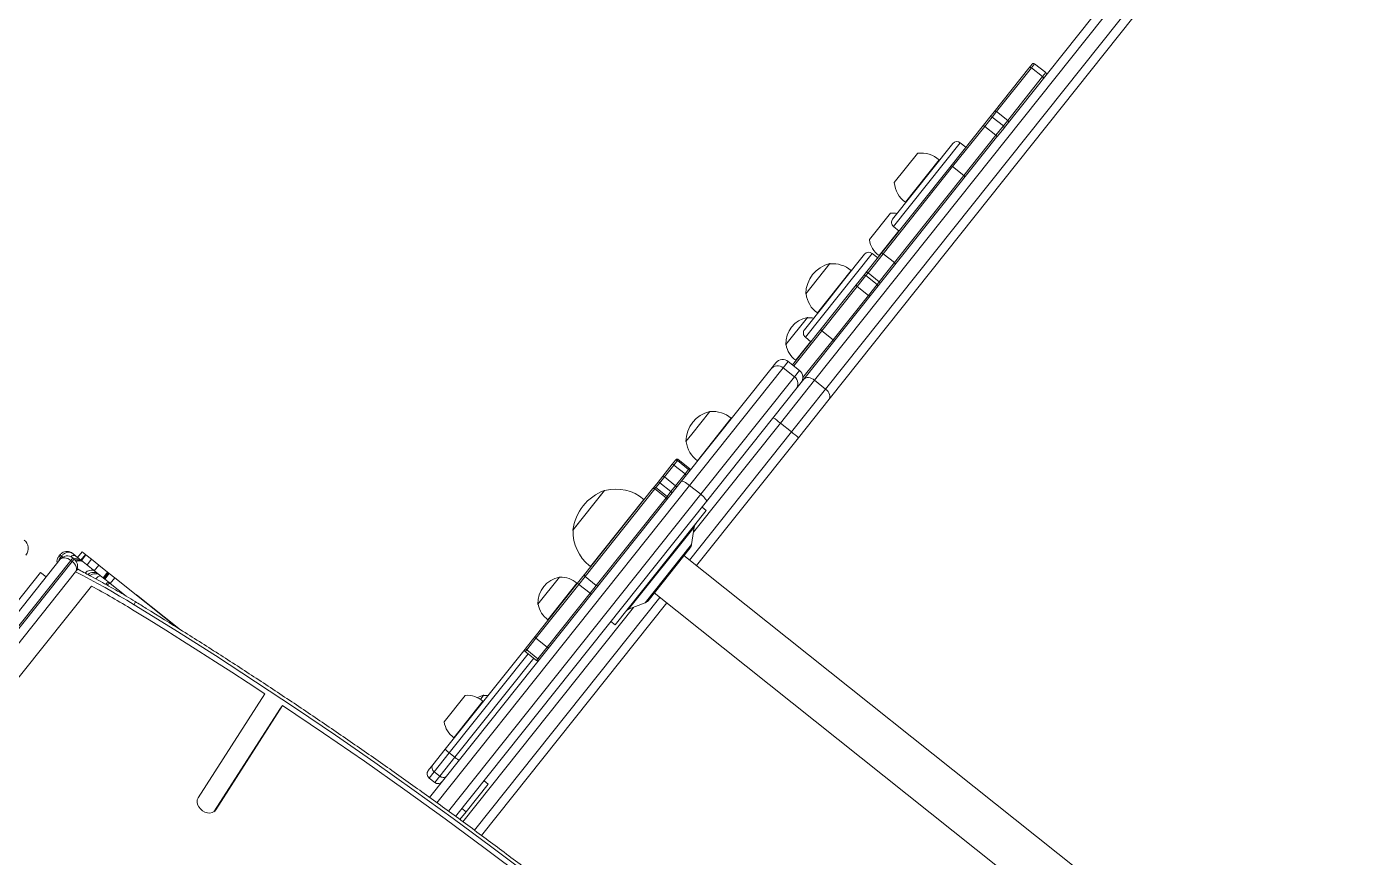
# Model space of a CAD drawing. Header units: millimetres. Extents: x -229914 to 856942, y -268655 to 87212.
# Drawn here: x -133598 to -132856, y 22326 to 22791 of the extents above; entities that cross this region are included whole.
import ezdxf

# ---------------------------------------------------------------- set-up
doc = ezdxf.new("R2010")
doc.units = ezdxf.units.MM

# ---------------------------------------------------------------- blocks, each defined once
blk = doc.blocks.new('Т912NEW')
at = {"color": 7, "linetype": 'Continuous', "lineweight": 15}
for p, q in [((4067.75, 3876.96), (4067.75, 4208.29)), ((4075.75, 4208.29), (4075.75, 3876.96)), ((4062.75, 4205.07), (4062.75, 4053.96)), ((4080.75, 3873.74), (4080.75, 4205.07)), ((4052.75, 4088.61), (4052.75, 4091.45)), ((4061.75, 4092.45), (4053.75, 4092.45)), ((4061.75, 4089.61), (4053.75, 4089.61)), ((4052.75, 4057.26), (4052.75, 4088.61)), ((4052.75, 4053.34), (4052.75, 4057.26)), ((4052.75, 4047.73), (4052.75, 4053.34)), ((4061.75, 4058.26), (4053.75, 4058.26)), ((4053.75, 4054.31), (4053.75, 4047.57)), ((4053.75, 4054.31), (4061.75, 4054.31)), ((4061.75, 4047.57), (4061.75, 4054.31)), ((4062.75, 4053.96), (4062.75, 4053.34)), ((4062.75, 4053.34), (4062.75, 4047.73)), ((4052.75, 4018.56), (4052.75, 4047.73)), ((4053.75, 4047.57), (4053.75, 4018.76)), ((4061.75, 4047.57), (4053.75, 4047.57)), ((4061.75, 4018.76), (4061.75, 4047.57)), ((4062.75, 4047.73), (4062.75, 4046.95)), ((4062.75, 4046.95), (4062.75, 3873.74)), ((4052.75, 4031.87), (4048.75, 4031.87)), ((4045.75, 4010.02), (4045.75, 4028.87)), ((4045.55, 4017.06), (4045.55, 3986.69)), ((4045.75, 4017.04), (4045.55, 4017.04)), ((4052.75, 3955.72), (4052.75, 4018.56)), ((4053.75, 4018.76), (4053.75, 3956.41)), ((4061.75, 4018.76), (4053.75, 4018.76)), ((4061.75, 3956.41), (4061.75, 4018.76)), ((4033.75, 4012.37), (4033.75, 3991.37)), ((4045.75, 4010.02), (4045.75, 3993.73)), ((4045.75, 3974.87), (4045.75, 3993.73)), ((4045.55, 3986.7), (4045.75, 3986.7)), ((4042.75, 3976.69), (4042.75, 3957.77)), ((4048.75, 3971.87), (4052.75, 3971.87)), ((4052.55, 3971.87), (4052.55, 3954.24)), ((4042.75, 3957.77), (4042.75, 3957.69)), ((4053.75, 3956.41), (4053.75, 3942.67)), ((4061.75, 3956.41), (4053.75, 3956.41)), ((4061.75, 3942.67), (4061.75, 3956.41)), ((4045.75, 3930.76), (4045.75, 3949.61)), ((4052.75, 3952.61), (4048.75, 3952.61)), ((4052.55, 3954.24), (4052.55, 3954.13)), ((4052.55, 3954.19), (4052.75, 3954.19)), ((4052.75, 3941.77), (4052.75, 3955.72)), ((4052.75, 3939.77), (4052.75, 3941.77)), ((4053.75, 3942.67), (4053.75, 3940.72)), ((4061.75, 3942.67), (4053.75, 3942.67)), ((4061.75, 3940.72), (4061.75, 3942.67)), ((4045.55, 3937.8), (4045.55, 3907.43)), ((4045.75, 3937.78), (4045.55, 3937.78)), ((4052.75, 3933.31), (4052.75, 3939.77)), ((4053.75, 3940.72), (4053.75, 3932.97)), ((4053.75, 3940.72), (4061.75, 3940.72)), ((4061.75, 3932.97), (4061.75, 3940.72)), ((4033.99, 3933.36), (4033.75, 3933.36)), ((4033.75, 3933.36), (4033.75, 3911.86)), ((4045.75, 3930.76), (4045.75, 3914.47)), ((4052.75, 3901.75), (4052.75, 3933.31)), ((4061.75, 3932.97), (4053.75, 3932.97)), ((4053.75, 3932.97), (4053.75, 3901.17)), ((4061.75, 3901.17), (4061.75, 3932.97)), ((4033.75, 3911.86), (4033.99, 3911.87)), ((4045.75, 3895.61), (4045.75, 3914.47)), ((4045.55, 3907.44), (4045.75, 3907.44)), ((4043.01, 3902.01), (4042.75, 3902.02)), ((4042.75, 3902.02), (4042.75, 3882.52)), ((4052.75, 3876.01), (4052.75, 3901.75)), ((4061.75, 3901.17), (4053.75, 3901.17)), ((4048.75, 3892.61), (4052.75, 3892.61)), ((4052.55, 3892.45), (4052.55, 3879.2)), ((4042.75, 3882.52), (4043.01, 3882.52)), ((4057.75, 3876.01), (4049.75, 3876.01)), ((4052.55, 3879.27), (4052.75, 3879.27)), ((4067.75, 3846.26), (4067.75, 3876.96)), ((4075.75, 3876.96), (4067.75, 3876.96)), ((4075.75, 3876.96), (4075.75, 3846.26)), ((4044.75, 3866.51), (4044.75, 3871.01)), ((4057.75, 3871.51), (4049.75, 3871.51)), ((4062.75, 3873.74), (4062.75, 3866.51)), ((4080.75, 3846.12), (4080.75, 3873.74)), ((4044.75, 3786.11), (4044.75, 3866.51)), ((4062.75, 3866.51), (4062.75, 3786.11)), ((4067.75, 3846.26), (4075.75, 3846.26)), ((4080.75, 3754.57), (4080.75, 3846.12)), ((4044.55, 3831.19), (4044.55, 3800.82)), ((4044.75, 3831.18), (4044.55, 3831.18)), ((4032.99, 3826.75), (4032.75, 3826.76)), ((4032.75, 3826.76), (4032.75, 3810.55)), ((4032.75, 3810.55), (4032.75, 3805.26)), ((4032.75, 3805.26), (4032.99, 3805.27)), ((4044.55, 3800.84), (4044.75, 3800.84)), ((4034.75, 3793.49), (4034.75, 3793.7)), ((4034.75, 3790.53), (4034.75, 3793.49)), ((4043.75, 3794.7), (4035.75, 3794.7)), ((4035.75, 3793.92), (4035.75, 3790.72)), ((4043.75, 3793.92), (4035.75, 3793.92)), ((4043.75, 3790.72), (4043.75, 3793.92)), ((4034.75, 3782.08), (4034.75, 3790.53)), ((4035.75, 3790.72), (4035.75, 3782.22)), ((4043.75, 3790.72), (4035.75, 3790.72)), ((4043.75, 3782.22), (4043.75, 3790.72)), ((4044.75, 3559.75), (4044.75, 3786.11)), ((4049.75, 3787.27), (4057.75, 3787.27)), ((4062.75, 3786.11), (4062.75, 3560.55)), ((4034.75, 3777.77), (4034.75, 3782.08)), ((4034.75, 3773.72), (4034.75, 3777.77)), ((4035.75, 3782.22), (4035.75, 3778.03)), ((4043.75, 3782.22), (4035.75, 3782.22)), ((4035.75, 3778.03), (4035.75, 3774.56)), ((4035.75, 3778.03), (4043.75, 3778.03)), ((4043.75, 3778.03), (4043.75, 3782.22)), ((4043.75, 3774.56), (4043.75, 3778.03)), ((4065.75, 3782.17), (4062.75, 3782.17)), ((4065.75, 3700.17), (4065.75, 3782.17)), ((4034.75, 3772.88), (4034.75, 3773.72)), ((4034.75, 3711.64), (4034.75, 3772.88)), ((4035.75, 3774.56), (4035.75, 3773.72)), ((4043.75, 3774.56), (4035.75, 3774.56)), ((4035.75, 3773.72), (4035.75, 3710.86)), ((4043.75, 3773.72), (4035.75, 3773.72)), ((4043.75, 3773.72), (4043.75, 3774.56)), ((4043.75, 3710.86), (4043.75, 3773.72)), ((4071.21, 3762.09), (4066.28, 3770.63)), ((4034.55, 3765.17), (4034.55, 3717.16)), ((4034.75, 3765.16), (4034.55, 3765.16)), ((4014.44, 3755.46), (4014.25, 3755.47)), ((4014.25, 3755.47), (4014.25, 3726.87)), ((4071.75, 3722.24), (4071.75, 3760.09)), ((4014.23, 3755.17), (4014.23, 3727.17)), ((4549.75, 3754.57), (4071.75, 3754.57)), ((4014.25, 3726.87), (4014.44, 3726.87)), ((4071.75, 3727.77), (4549.75, 3727.77)), ((4080.75, 3561.29), (4080.75, 3727.77)), ((4066.28, 3711.7), (4071.21, 3720.24)), ((4034.55, 3717.18), (4034.75, 3717.18)), ((4034.75, 3705.09), (4034.75, 3711.64)), ((4034.55, 3705.09), (4034.55, 3678.97)), ((4034.75, 3705.03), (4034.55, 3705.03)), ((4034.75, 3667.12), (4034.75, 3705.09)), ((4035.75, 3710.86), (4043.75, 3710.86)), ((4035.75, 3710.86), (4035.75, 3705.25)), ((4043.75, 3705.25), (4035.75, 3705.25)), ((4035.75, 3705.25), (4035.75, 3666.68)), ((4043.75, 3705.25), (4043.75, 3710.86)), ((4043.75, 3666.68), (4043.75, 3705.25)), ((4025.01, 3701.77), (4024.75, 3701.78)), ((4024.75, 3701.78), (4024.75, 3682.28)), ((4062.75, 3700.17), (4065.75, 3700.17)), ((4024.75, 3682.28), (4025.01, 3682.29)), ((4034.55, 3679.03), (4034.75, 3679.03)), ((4034.75, 3659.06), (4034.75, 3667.12)), ((4043.75, 3666.68), (4035.75, 3666.68)), ((4035.75, 3666.68), (4035.75, 3658.38)), ((4043.75, 3658.38), (4043.75, 3666.68)), ((4034.75, 3658.11), (4034.75, 3659.06)), ((4034.75, 3586.42), (4034.75, 3658.11)), ((4035.75, 3658.38), (4043.75, 3658.38)), ((4035.75, 3657.11), (4043.75, 3657.11)), ((4032.99, 3623.41), (4032.75, 3623.41)), ((4032.75, 3623.41), (4032.75, 3620.53)), ((4024.75, 3616.99), (4024.75, 3597.99)), ((4034.55, 3620.55), (4034.55, 3594.42)), ((4034.75, 3620.49), (4034.55, 3620.49)), ((4034.55, 3594.49), (4034.75, 3594.49)), ((4034.75, 3575.26), (4034.75, 3586.42)), ((4041.75, 3586.2), (4037.75, 3586.2)), ((4037.75, 3586.2), (4037.75, 3572.69)), ((4041.75, 3572.69), (4041.75, 3586.2)), ((4065.75, 3586.17), (4062.75, 3586.17)), ((4065.75, 3586.17), (4065.75, 3566.17)), ((4034.75, 3575.26), (4034.75, 3571.14)), ((4041.75, 3572.69), (4037.75, 3572.69)), ((4037.75, 3568.14), (4041.75, 3568.14)), ((4065.75, 3566.17), (4062.75, 3566.17)), ((4065.75, 3560.7), (4065.75, 3566.17)), ((3943.4, 3478.93), (3936.26, 3547.73)), ((3955.36, 3479.66), (3948.19, 3548.77)), ((3948.19, 3546.2), (3948.19, 3548.77)), ((3803.19, 3542.17), (3805.18, 3542.17)), ((3805.75, 3540.28), (3804.75, 3540.28)), ((3805.18, 3542.17), (3807.93, 3542.17)), ((3806.73, 3546.17), (3806.73, 3542.17)), ((3806.73, 3546.17), (3809.14, 3546.17)), ((3807.93, 3542.17), (3810.42, 3542.17)), ((3809.14, 3542.17), (3809.14, 3546.17)), ((3809.14, 3546.17), (3809.53, 3546.17)), ((3809.53, 3542.17), (3809.53, 3546.17)), ((3809.53, 3546.17), (3813.44, 3546.17)), ((3810.42, 3542.17), (3810.74, 3542.17)), ((3810.74, 3542.17), (3819.15, 3542.17)), ((3813.44, 3546.17), (3813.44, 3542.17)), ((3813.44, 3546.17), (3818.64, 3546.17)), ((3818.64, 3542.17), (3818.64, 3546.17)), ((3818.64, 3546.17), (3824.99, 3546.17)), ((3819.15, 3542.17), (3821.95, 3542.17)), ((3821.95, 3542.17), (3823.18, 3542.17)), ((3823.18, 3542.17), (3829.2, 3542.17)), ((3824.99, 3542.17), (3824.99, 3546.17)), ((3824.99, 3546.17), (3825.47, 3546.17)), ((3825.47, 3542.17), (3825.47, 3546.17)), ((3825.47, 3546.17), (3825.65, 3546.17)), ((3825.65, 3542.17), (3825.65, 3546.17)), ((3825.65, 3546.17), (3826.15, 3546.17)), ((3826.15, 3542.17), (3826.15, 3546.17)), ((3826.15, 3546.17), (3830.07, 3546.17)), ((3829.2, 3542.17), (3830.07, 3542.17)), ((3830.07, 3542.17), (3830.07, 3546.17)), ((3830.07, 3546.17), (3875.01, 3546.17)), ((3830.07, 3542.17), (3841.56, 3542.17)), ((3875.93, 3546.37), (3845.56, 3546.37)), ((3845.58, 3546.37), (3845.58, 3546.17)), ((3955.24, 3478.29), (3948.19, 3546.2)), ((3798.08, 3537.17), (3798.08, 3536.17)), ((3799.19, 3537.17), (3799.19, 3536.17)), ((3799.75, 3031.17), (3799.75, 3535.28)), ((3804.75, 3538.5), (3804.75, 3034.38)), ((3804.75, 3538.5), (3805.75, 3538.5)), ((3805.75, 3034.38), (3805.75, 3538.5)), ((3810.75, 3535.14), (3810.75, 3536.02)), ((3810.75, 3535.14), (3810.75, 3031.17)), ((3822.75, 3534.46), (3822.75, 3042.93)), ((3799.75, 3522.65), (3795.75, 3522.65)), ((3795.75, 3440.48), (3795.75, 3522.65))]:
    blk.add_line(p, q, dxfattribs=at)
at = {"color": 8, "linetype": 'Continuous', "lineweight": 15}
for p, q in [((4053.75, 4092.45), (4053.75, 4089.61)), ((4053.75, 4089.61), (4053.75, 4058.26)), ((4061.75, 4089.61), (4061.75, 4092.45)), ((4061.75, 4058.26), (4061.75, 4089.61)), ((4053.75, 4058.26), (4053.75, 4054.31)), ((4061.75, 4054.31), (4061.75, 4058.26)), ((4048.75, 4031.87), (4048.75, 3971.87)), ((4048.75, 3952.61), (4048.75, 3892.61)), ((4053.75, 3901.17), (4053.75, 3876.01)), ((4061.75, 3874.01), (4061.75, 3901.17)), ((4049.75, 3876.01), (4049.75, 3871.51)), ((4057.75, 3871.51), (4057.75, 3876.01)), ((4049.75, 3871.51), (4049.75, 3787.27)), ((4057.75, 3787.27), (4057.75, 3871.51)), ((4067.75, 3768.09), (4067.75, 3846.26)), ((4075.75, 3846.26), (4075.75, 3754.57)), ((4035.75, 3794.7), (4035.75, 3793.92)), ((4043.75, 3793.92), (4043.75, 3794.7)), ((4049.75, 3787.27), (4049.75, 3559.99)), ((4057.75, 3560.36), (4057.75, 3787.27)), ((4066.28, 3711.7), (4066.28, 3770.63)), ((4071.21, 3720.24), (4071.21, 3762.09)), ((4075.75, 3727.77), (4075.75, 3561.09)), ((4067.75, 3560.78), (4067.75, 3714.24)), ((4035.75, 3658.38), (4035.75, 3657.11)), ((4037.75, 3657.11), (4037.75, 3586.2)), ((4041.75, 3586.2), (4041.75, 3657.11)), ((4043.75, 3657.11), (4043.75, 3658.38)), ((4037.75, 3572.69), (4037.75, 3568.14)), ((4041.75, 3572.69), (4041.75, 3568.14)), ((3804.75, 3540.28), (3804.75, 3538.5)), ((3805.75, 3538.5), (3805.75, 3540.28)), ((3799.19, 3537.17), (3798.08, 3537.17)), ((3798.08, 3536.17), (3799.19, 3536.17)), ((3800.12, 3537.17), (3799.19, 3537.17)), ((3799.19, 3536.17), (3799.83, 3536.17)), ((3811.72, 3537.17), (3810.38, 3537.17)), ((3955.36, 3478.93), (3955.36, 3479.66))]:
    blk.add_line(p, q, dxfattribs=at)
at = {"color": 7, "linetype": 'Continuous', "lineweight": 15, "flags": 128}
for points in [[(4053.75, 3932.97), (4053.55, 3932.98), (4053.37, 3933), (4053.19, 3933.03), (4053.04, 3933.07), (4052.92, 3933.12), (4052.82, 3933.18), (4052.77, 3933.25), (4052.75, 3933.31)], [(4062.75, 3933.31), (4062.73, 3933.25), (4062.67, 3933.18), (4062.58, 3933.12), (4062.46, 3933.07), (4062.3, 3933.03), (4062.13, 3933), (4061.94, 3932.98), (4061.75, 3932.97)], [(4053.75, 3901.17), (4053.55, 3901.18), (4053.37, 3901.21), (4053.19, 3901.26), (4053.04, 3901.34), (4052.92, 3901.43), (4052.82, 3901.53), (4052.77, 3901.64), (4052.75, 3901.75)], [(4062.75, 3901.75), (4062.73, 3901.64), (4062.67, 3901.53), (4062.58, 3901.43), (4062.46, 3901.34), (4062.3, 3901.26), (4062.13, 3901.21), (4061.94, 3901.18), (4061.75, 3901.17)], [(4062.75, 3873.74), (4062.84, 3874.37), (4063.13, 3874.97), (4063.59, 3875.53), (4064.21, 3876.02), (4064.97, 3876.42), (4065.83, 3876.71), (4066.77, 3876.9), (4067.75, 3876.96)], [(4080.75, 3873.74), (4080.65, 3874.37), (4080.37, 3874.97), (4079.91, 3875.53), (4079.28, 3876.02), (4078.53, 3876.42), (4077.66, 3876.71), (4076.72, 3876.9), (4075.75, 3876.96)], [(4044.75, 3786.11), (4044.84, 3786.33), (4045.13, 3786.55), (4045.59, 3786.75), (4046.21, 3786.93), (4046.97, 3787.07), (4047.83, 3787.18), (4048.77, 3787.24), (4049.75, 3787.27)], [(4057.75, 3787.27), (4058.72, 3787.24), (4059.66, 3787.18), (4060.53, 3787.07), (4061.28, 3786.93), (4061.91, 3786.75), (4062.37, 3786.55), (4062.65, 3786.33), (4062.75, 3786.11)], [(4032.75, 3623.41), (4031.32, 3621.27), (4030.78, 3620.23)], [(4034.75, 3624.92), (4033.94, 3624.28), (4032.99, 3623.41)], [(4170.27, 3561.08), (4143.29, 3560.92), (4116.33, 3560.49), (4089.37, 3559.78), (4062.42, 3558.8), (4035.5, 3557.55), (4008.6, 3556.02), (3981.73, 3554.23), (3954.89, 3552.16), (3928.09, 3549.81), (3901.33, 3547.2), (3874.62, 3544.32), (3847.96, 3541.16)], [(4170.28, 3558.29), (4142.46, 3558.12), (4114.65, 3557.66), (4086.85, 3556.91), (4059.06, 3555.86), (4031.3, 3554.53), (4003.56, 3552.9), (3975.86, 3550.98), (3948.19, 3548.77)], [(3936.26, 3547.73), (3925.33, 3546.73), (3914.42, 3545.68), (3903.51, 3544.59), (3892.6, 3543.45), (3881.71, 3542.26), (3870.82, 3541.03), (3859.94, 3539.76), (3849.08, 3538.44)], [(3847.96, 3541.16), (3843.27, 3540.56), (3838.59, 3539.91), (3833.92, 3539.23), (3829.26, 3538.49), (3824.61, 3537.72), (3819.98, 3536.9), (3815.36, 3536.04), (3810.75, 3535.14)], [(3804.75, 3538.5), (3803.77, 3538.44), (3802.83, 3538.25), (3801.97, 3537.96), (3801.21, 3537.56), (3800.59, 3537.07), (3800.13, 3536.51), (3799.84, 3535.91), (3799.75, 3535.28)], [(3943.4, 3478.93), (3943.73, 3477.75), (3944.44, 3476.68), (3945.49, 3475.79), (3946.8, 3475.14), (3948.29, 3474.77), (3949.86, 3474.71), (3951.39, 3474.96), (3952.78, 3475.51), (3953.95, 3476.31), (3954.8, 3477.32), (3955.28, 3478.46), (3955.36, 3479.66)]]:
    blk.add_lwpolyline(points, dxfattribs=at)
at = {"color": 8, "linetype": 'Continuous', "lineweight": 15, "flags": 128}
blk.add_lwpolyline([(3810.67, 3535.86), (3810.65, 3535.91), (3810.37, 3536.51), (3809.91, 3537.07), (3809.28, 3537.56), (3808.53, 3537.96), (3807.66, 3538.25), (3806.72, 3538.44), (3805.75, 3538.5)], dxfattribs=at)
at = {"color": 7, "linetype": 'Continuous', "lineweight": 15}
for centre, radius, start, end in [((4053.75, 4091.45), 1, 90, 180), ((4053.74, 4088.61), 0.996, 89.75367, 179.80238), ((4061.75, 4091.45), 1, 0, 90), ((4061.75, 4088.61), 0.996, 0.19591, 90.24805), ((4053.75, 4057.26), 1, 90, 180), ((4053.73, 4053.32), 0.983, 88.99775, 178.96745), ((4061.75, 4057.26), 1, 0, 90), ((4061.77, 4053.32), 0.983, 1.03082, 91.00398), ((4053.5, 4049.27), 1.72, 243.8912, 278.17073), ((4061.99, 4049.27), 1.72, 261.82815, 296.10991), ((4048.75, 4028.87), 3, 90, 180), ((4044.75, 4001.87), 15.21, 86.9847, 136.32642), ((4053.51, 4017.36), 1.42, 80.28365, 122.36576), ((4061.99, 4017.36), 1.42, 57.6329, 99.71768), ((4044.75, 4001.87), 15.21, 223.67358, 273.0153), ((4051.75, 3967.19), 13.09, 117.28553, 133.4434), ((4048.75, 3974.87), 3, 180, 270), ((4051.75, 3967.19), 13.09, 226.5566, 273.50429), ((4053.62, 3955.53), 0.889, 81.53621, 167.70995), ((4061.88, 3955.53), 0.889, 12.28824, 98.4656), ((4048.75, 3949.61), 3, 90, 180), ((4053.7, 3941.72), 0.954, 87.12214, 176.71724), ((4061.8, 3941.72), 0.954, 3.28101, 92.87961), ((4044.75, 3922.61), 15.21, 86.9847, 135.04421), ((4053.73, 3939.74), 0.977, 88.637, 178.58808), ((4061.77, 3939.74), 0.977, 1.41019, 91.36473), ((4047.56, 3922.61), 17.5, 142.09996, 217.90004), ((4044.75, 3922.61), 15.21, 224.95579, 273.0153), ((4051.75, 3892.26), 13.09, 117.28553, 131.88483), ((4054.15, 3892.27), 15, 139.4584, 220.5416), ((4048.75, 3895.61), 3, 180, 270), ((4051.75, 3892.27), 13.09, 228.11517, 273.50429), ((4049.75, 3871.01), 5, 90, 180), ((4057.75, 3871.01), 5, 0, 90), ((4049.75, 3866.51), 5, 90, 180), ((4057.75, 3866.51), 5, 0, 90), ((4066.5, 3802.88), 43.39, 88.35111, 94.95924), ((4077, 3802.88), 43.4, 85.04081, 91.64885), ((4043.75, 3816.01), 15.21, 86.9847, 135.04421), ((4046.56, 3816.01), 17.5, 142.09996, 217.90004), ((4043.75, 3816.01), 15.21, 224.95579, 273.0153), ((4035.75, 3793.7), 1, 90, 180), ((4043.75, 3793.7), 1, 0, 90), ((4035.5, 3780.28), 1.96, 82.81546, 112.7164), ((4035.52, 3776.88), 1.17, 78.54948, 130.8418), ((4043.99, 3780.25), 1.98, 67.67175, 97.11839), ((4043.98, 3776.88), 1.17, 49.15896, 101.44976), ((4035.68, 3773.63), 0.932, 85.53507, 174.63476), ((4043.82, 3773.63), 0.932, 5.366, 94.46417), ((4069.75, 3772.63), 4, 180, 210), ((4033.75, 3741.17), 24.02, 88.09144, 143.4759), ((4037.74, 3741.17), 27.5, 148.66775, 211.33225), ((4067.75, 3760.09), 4, 360, 30), ((4033.75, 3741.17), 24.02, 216.5241, 270), ((4067.75, 3722.24), 4, 330, 360), ((4033.75, 3741.17), 24.02, 270, 271.90856), ((4035.65, 3711.77), 0.91, 188.0919, 276.26365), ((4043.85, 3711.77), 0.91, 263.73713, 351.90732), ((4069.75, 3709.7), 4, 150, 180), ((4033.75, 3692.03), 13.09, 86.49571, 131.88483), ((4035.5, 3703.56), 1.7, 81.75908, 116.33942), ((4043.99, 3703.56), 1.7, 63.66114, 98.24037), ((4036.15, 3692.03), 15, 139.4584, 220.5416), ((4033.75, 3692.04), 13.09, 228.11517, 273.50429), ((4035.62, 3659.26), 0.888, 192.64603, 278.62585), ((4043.88, 3659.26), 0.888, 261.37496, 347.35316), ((4035.75, 3658.11), 1, 180, 270), ((4043.75, 3658.11), 1, 270, 360), ((4033.75, 3607.48), 13.09, 86.49571, 133.4434), ((4033.75, 3607.49), 13.09, 226.5566, 273.50429), ((4037.75, 3571.14), 3, 180, 270), ((4041.75, 3571.14), 3, 270, 0), ((3804.75, 3535.28), 5, 90, 180), ((3805.75, 3535.28), 5, 10.30636, 90), ((3810.42, 3537.17), 5, 90.00014, 142.18205), ((3909.34, 3050.14), 492.01, 97.0357, 100.1369), ((3777.25, 3525.17), 6, 0, 90)]:
    blk.add_arc(centre, radius, start, end, dxfattribs=at)
at = {"color": 8, "linetype": 'Continuous', "lineweight": 15}
for centre, radius, start, end in [((3805.98, 3539.76), 2.53, 108.25049, 171.93131), ((3808.45, 3539.5), 2.72, 100.92925, 163.16438), ((3810.55, 3538.03), 4.14, 91.80277, 149.50903), ((3811.05, 3538.46), 3.72, 94.70336, 156.9697), ((3819.81, 3537.87), 4.35, 98.77155, 179.06653), ((3821.95, 3537.17), 5, 89.99455, 167.38718), ((3823.17, 3537.17), 5, 89.9943, 164.5206), ((3826.01, 3539.56), 3.85, 137.42169, 186.31621), ((3830.75, 3540.38), 2.37, 131.10173, 183.35144), ((3831.7, 3540.42), 2.39, 133.10912, 180.71694), ((3845.23, 3541.19), 2.73, 359.51388, 39.1226)]:
    blk.add_arc(centre, radius, start, end, dxfattribs=at)
at = {"color": 7, "linetype": 'Continuous', "lineweight": 15}
for points, knots in [([(4034.75, 3793.49), (4034.75, 3793.49), (4034.75, 3793.52), (4034.77, 3793.6), (4034.88, 3793.72), (4035.11, 3793.83), (4035.41, 3793.91), (4035.64, 3793.92), (4035.75, 3793.92)], [0, 0, 0, 0, 0.010769, 0.142032, 0.356614, 0.571057, 0.78553, 1, 1, 1, 1]), ([(4043.75, 3793.92), (4043.86, 3793.92), (4044.09, 3793.91), (4044.38, 3793.83), (4044.61, 3793.72), (4044.73, 3793.6), (4044.75, 3793.52), (4044.75, 3793.49), (4044.75, 3793.49)], [0, 0, 0, 0, 0.21447, 0.428944, 0.643387, 0.85797, 0.989231, 1, 1, 1, 1]), ([(4034.75, 3790.53), (4034.75, 3790.53), (4034.75, 3790.55), (4034.78, 3790.58), (4034.88, 3790.63), (4035.11, 3790.68), (4035.41, 3790.71), (4035.64, 3790.71), (4035.75, 3790.72)], [0, 0, 0, 0, 0.038814, 0.14143, 0.356136, 0.570711, 0.785387, 1, 1, 1, 1]), ([(4044.75, 3790.53), (4044.75, 3790.53), (4044.75, 3790.55), (4044.72, 3790.58), (4044.61, 3790.63), (4044.38, 3790.68), (4044.09, 3790.71), (4043.86, 3790.71), (4043.75, 3790.72)], [0, 0, 0, 0, 0.038815, 0.141432, 0.356131, 0.570708, 0.785385, 1, 1, 1, 1]), ([(4035.75, 3773.72), (4035.64, 3773.71), (4035.41, 3773.69), (4035.11, 3773.54), (4034.88, 3773.33), (4034.78, 3773.11), (4034.75, 3772.96), (4034.75, 3772.89), (4034.75, 3772.88)], [0, 0, 0, 0, 0.214652, 0.429289, 0.64405, 0.858541, 0.966084, 1, 1, 1, 1]), ([(4044.75, 3772.88), (4044.75, 3772.89), (4044.75, 3772.96), (4044.72, 3773.11), (4044.61, 3773.33), (4044.38, 3773.54), (4044.09, 3773.69), (4043.86, 3773.71), (4043.75, 3773.72)], [0, 0, 0, 0, 0.033916, 0.141463, 0.355949, 0.570723, 0.785346, 1, 1, 1, 1]), ([(4035.75, 3666.68), (4035.64, 3666.68), (4035.41, 3666.69), (4035.11, 3666.77), (4034.88, 3666.88), (4034.77, 3667), (4034.75, 3667.08), (4034.75, 3667.11), (4034.75, 3667.12)], [0, 0, 0, 0, 0.214589, 0.429162, 0.643711, 0.858353, 0.983504, 1, 1, 1, 1]), ([(4044.75, 3667.12), (4044.75, 3667.11), (4044.75, 3667.08), (4044.72, 3667), (4044.61, 3666.88), (4044.38, 3666.77), (4044.09, 3666.69), (4043.86, 3666.68), (4043.75, 3666.68)], [0, 0, 0, 0, 0.0164963, 0.1416504, 0.3562949, 0.570834, 0.785409, 1, 1, 1, 1]), ([(4034.75, 3586.42), (4034.75, 3586.41), (4034.75, 3586.4), (4034.82, 3586.36), (4035.16, 3586.3), (4035.84, 3586.25), (4036.74, 3586.21), (4037.41, 3586.21), (4037.75, 3586.2)], [0, 0, 0, 0, 0.02139, 0.141351, 0.356015, 0.570687, 0.785329, 1, 1, 1, 1]), ([(4041.75, 3586.2), (4042.09, 3586.21), (4042.76, 3586.21), (4043.66, 3586.25), (4044.34, 3586.3), (4044.67, 3586.36), (4044.75, 3586.4), (4044.75, 3586.41), (4044.75, 3586.42)], [0, 0, 0, 0, 0.214665, 0.429314, 0.643982, 0.858647, 0.97861, 1, 1, 1, 1]), ([(4034.75, 3575.26), (4034.75, 3575.25), (4034.75, 3575.06), (4034.82, 3574.58), (4035.16, 3573.87), (4035.84, 3573.22), (4036.74, 3572.77), (4037.41, 3572.72), (4037.75, 3572.69)], [0, 0, 0, 0, 0.007587, 0.141942, 0.356632, 0.571109, 0.785574, 1, 1, 1, 1]), ([(4041.75, 3572.69), (4042.09, 3572.72), (4042.76, 3572.77), (4043.66, 3573.22), (4044.34, 3573.87), (4044.68, 3574.58), (4044.75, 3575.06), (4044.75, 3575.25), (4044.75, 3575.26)], [0, 0, 0, 0, 0.214426, 0.428891, 0.643368, 0.858058, 0.992413, 1, 1, 1, 1]), ([(4170.26, 3562.87), (4165.8, 3562.85), (4152.87, 3562.82), (4131.48, 3562.59), (4106.08, 3562.08), (4080.69, 3561.32), (4055.31, 3560.33), (4029.96, 3559.09), (4004.62, 3557.61), (3979.31, 3555.89), (3954.03, 3553.93), (3928.79, 3551.73), (3903.58, 3549.28), (3878.85, 3546.65), (3860.12, 3544.48), (3849.77, 3543.21), (3847.35, 3542.91)], [0, 0, 0, 0, 0.041257, 0.119604, 0.197952, 0.276299, 0.354646, 0.432994, 0.511341, 0.589689, 0.668036, 0.746384, 0.824731, 0.903079, 0.977303, 1, 1, 1, 1]), ([(3803.19, 3542.17), (3803.19, 3542.17), (3802.6, 3542.17), (3801.46, 3541.97), (3800.01, 3541.17), (3798.94, 3540.05), (3798.23, 3538.68), (3798.14, 3537.67), (3798.1, 3537.17)], [0, 0, 0, 0, 0.001857, 0.225749, 0.430541, 0.620484, 0.808063, 1, 1, 1, 1]), ([(3803.19, 3542.17), (3803.19, 3542.17), (3802.96, 3542.17), (3802.51, 3542.11), (3801.67, 3541.82), (3800.73, 3541.17), (3799.87, 3540.05), (3799.3, 3538.68), (3799.22, 3537.67), (3799.19, 3537.17)], [0, 0, 0, 0, 0.001848, 0.115683, 0.226281, 0.431256, 0.621278, 0.808608, 1, 1, 1, 1]), ([(3847.35, 3542.91), (3845.4, 3542.66), (3839.76, 3541.95), (3830.47, 3540.57), (3820.54, 3538.92), (3814.33, 3537.71), (3811.74, 3537.2)], [0, 0, 0, 0, 0.162838, 0.471367, 0.779907, 1, 1, 1, 1]), ([(3798.1, 3536.17), (3798.14, 3535.66), (3798.24, 3534.66), (3798.86, 3533.38), (3799.48, 3532.79), (3799.75, 3532.54)], [0, 0, 0, 0, 0.3703025, 0.7323101, 1, 1, 1, 1]), ([(3810.75, 3536.02), (3810.8, 3536.29), (3810.92, 3536.89), (3811.35, 3537.24), (3811.73, 3537.21), (3811.74, 3537.21)], [0, 0, 0, 0, 0.443466, 0.985555, 1, 1, 1, 1])]:
    blk.add_open_spline(points, degree=3, knots=knots, dxfattribs=at)
at = {"color": 8, "linetype": 'Continuous', "lineweight": 15}
blk.add_open_spline([(3799.19, 3536.17), (3799.22, 3535.65), (3799.26, 3534.79), (3799.61, 3534.05), (3799.75, 3533.75)], degree=3, knots=[0, 0, 0, 0, 0.597115, 1, 1, 1, 1], dxfattribs=at)

msp = doc.modelspace()

# ---------------------------------------------------------------- block references
at = {"rotation": 321.4676820499667}
msp.add_blockref('Т912NEW', (-138753.82306, 22094.20638), dxfattribs=at)

doc.saveas('drawing.dxf')
